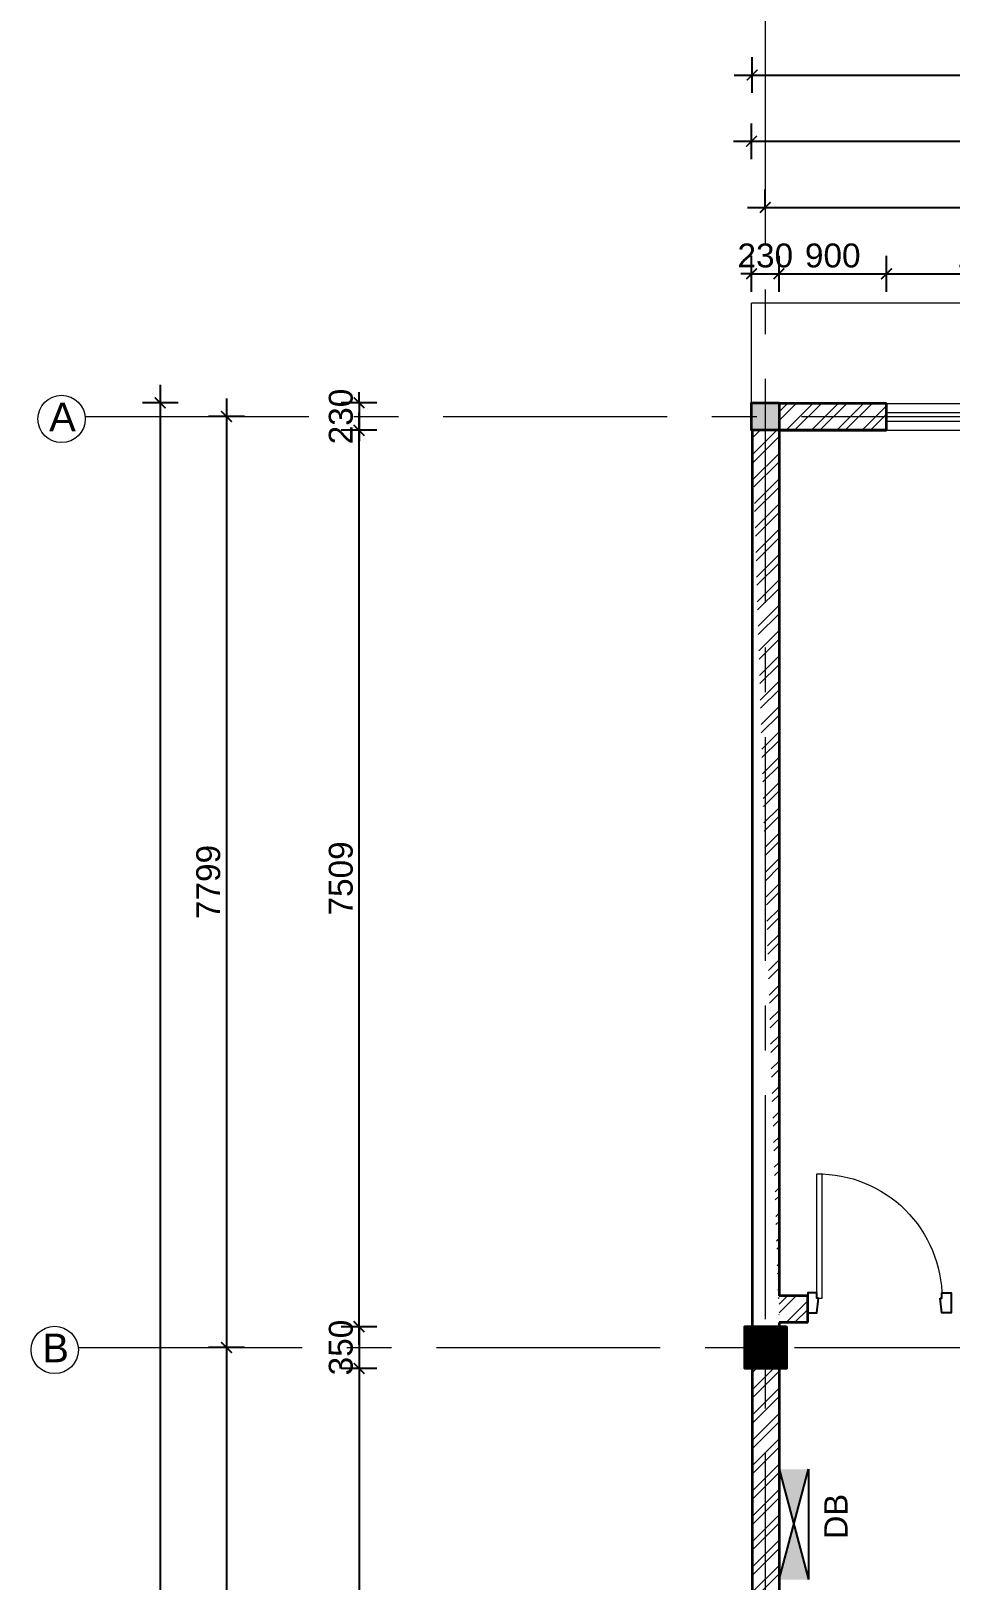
# Model space of a CAD drawing. Header units: inches. Extents: x 527934 to 2134587, y -408734 to 227304.
# Drawn here: x 1692427 to 1700131, y -248 to 12737 of the extents above; entities that cross this region are included whole.
import ezdxf

# ---------------------------------------------------------------- set-up
doc = ezdxf.new("R2010")
doc.units = ezdxf.units.IN
doc.header["$MEASUREMENT"] = 0
doc.linetypes.add('CENTER', pattern=[2, 1.25, -0.25, 0.25, -0.25])
for name, color, linetype, lineweight in [('5 DB BOXES', 3, 'Continuous', 25), ('centre line', 1, 'CENTER', 9), ('dim', 253, 'Continuous', 9), ('door', 77, 'Continuous', 13), ('furniture', 253, 'Continuous', 5), ('hatch', 250, 'Continuous', 5), ('plinth', 5, 'Continuous', 9), ('sill', 253, 'Continuous', 13), ('text', 7, 'Continuous', 13), ('wall - brick', 30, 'Continuous', 35), ('window', 1, 'Continuous', 15)]:
    doc.layers.add(name, color=color, linetype=linetype, lineweight=lineweight)
doc.styles.get("Standard").update_dxf_attribs({"font": 'arial.ttf'})
doc.styles.add('style1', font='arial.ttf')
doc.dimstyles.new('dim 100', dxfattribs={"dimtxt": 200, "dimasz": 90, "dimexe": 150, "dimexo": 150, "dimgap": 50, "dimtad": 1, "dimdec": 0, "dimzin": 0, "dimdsep": 46, "dimtxsty": 'Standard', "dimblk": 'ARCHTICK', "dimcen": 100, "dimdle": 150, "dimazin": 0, "dimtfac": 1, "dimtdec": 0, "dimtix": 1, "dimtmove": 2, "dimatfit": 3, "dimfxl": 150, "dimfxlon": 1, "dimtolj": 1, "dimtzin": 0, "dimarcsym": 0})
pattern_1 = [(315, (1763797.2655, 182312.1175), (0.8838834765, 0.8838834765), [])]

# ---------------------------------------------------------------- blocks, each defined once
blk = doc.blocks.new('Dd1')
at = {"layer": 'door'}
for p, q in [((6330587, 14339), (6330587, 13509)), ((6330599, 14377), (6330625, 14377)), ((6330625, 14377), (6330625, 13510))]:
    blk.add_line(p, q, dxfattribs=at)
at = {"layer": 'door', "lineweight": 25}
for points in [[(6330599, 14377), (6330587, 14377), (6330587, 14339), (6330524, 14339), (6330524, 14479), (6330587, 14479)], [(6331449, 14377), (6331461, 14377), (6331461, 14339), (6331524, 14339), (6331524, 14479), (6331461, 14479)]]:
    blk.add_lwpolyline(points, close=True, dxfattribs=at)
at = {"layer": 'door'}
blk.add_arc((6330593, 14377), 868, 269.6039, 0, dxfattribs=at)
blk = doc.blocks.new('_ArchTick')
at = {"color": 0, "linetype": 'ByBlock', "const_width": 0.15}
blk.add_lwpolyline([(-0.5, -0.5), (0.5, 0.5)], dxfattribs=at)
blk = doc.blocks.new('*D2513')
at = {"layer": 'Defpoints', "color": 0, "ltscale": 400}
for p in [(1698691, 10703), (1698461, 9622), (1698691, 9622)]:
    blk.add_point(p, dxfattribs=at)
at = {"layer": 'dim', "color": 0, "lineweight": -2, "ltscale": 400}
for p, q in [((1698461, 10553), (1698461, 10853)), ((1698691, 10553), (1698691, 10853)), ((1698461, 10703), (1698371, 10703)), ((1698461, 10703), (1698691, 10703)), ((1698691, 10703), (1698781, 10703))]:
    blk.add_line(p, q, dxfattribs=at)
at = {"layer": 'dim', "color": 0, "lineweight": -2, "ltscale": 400, "xscale": 90, "yscale": 90, "zscale": 90}
blk.add_blockref('_ArchTick', (1698461, 10703), dxfattribs=at)
at = {"layer": 'dim', "color": 0, "lineweight": -2, "ltscale": 400, "xscale": 90, "yscale": 90, "zscale": 90, "rotation": 180}
blk.add_blockref('_ArchTick', (1698691, 10703), dxfattribs=at)
at = {"layer": 'dim', "color": 0, "ltscale": 400, "insert": (1698576, 10855), "char_height": 200, "attachment_point": 5}
blk.add_mtext('\\A1;230', dxfattribs=at)
blk = doc.blocks.new('*D2514')
at = {"layer": 'Defpoints', "color": 0, "ltscale": 400}
for p in [(1699591, 10703), (1698691, 9617), (1699591, 9617)]:
    blk.add_point(p, dxfattribs=at)
at = {"layer": 'dim', "color": 0, "lineweight": -2, "ltscale": 400}
for p, q in [((1698691, 10553), (1698691, 10853)), ((1699591, 10553), (1699591, 10853)), ((1698541, 10703), (1699741, 10703))]:
    blk.add_line(p, q, dxfattribs=at)
at = {"layer": 'dim', "color": 0, "lineweight": -2, "ltscale": 400, "xscale": 90, "yscale": 90, "zscale": 90, "rotation": 180}
blk.add_blockref('_ArchTick', (1698691, 10703), dxfattribs=at)
at = {"layer": 'dim', "color": 0, "lineweight": -2, "ltscale": 400, "xscale": 90, "yscale": 90, "zscale": 90}
blk.add_blockref('_ArchTick', (1699591, 10703), dxfattribs=at)
at = {"layer": 'dim', "color": 0, "ltscale": 400, "insert": (1699141, 10855), "char_height": 200, "attachment_point": 5}
blk.add_mtext('\\A1;900', dxfattribs=at)
blk = doc.blocks.new('*D2515')
at = {"layer": 'Defpoints', "color": 0, "ltscale": 400}
for p in [(1701391, 10703), (1699591, 9617), (1701391, 9617)]:
    blk.add_point(p, dxfattribs=at)
at = {"layer": 'dim', "color": 0, "lineweight": -2, "ltscale": 400}
for p, q in [((1699591, 10553), (1699591, 10853)), ((1701391, 10553), (1701391, 10853)), ((1699441, 10703), (1701541, 10703))]:
    blk.add_line(p, q, dxfattribs=at)
at = {"layer": 'dim', "color": 0, "lineweight": -2, "ltscale": 400, "xscale": 90, "yscale": 90, "zscale": 90, "rotation": 180}
blk.add_blockref('_ArchTick', (1699591, 10703), dxfattribs=at)
at = {"layer": 'dim', "color": 0, "lineweight": -2, "ltscale": 400, "xscale": 90, "yscale": 90, "zscale": 90}
blk.add_blockref('_ArchTick', (1701391, 10703), dxfattribs=at)
at = {"layer": 'dim', "color": 0, "ltscale": 400, "insert": (1700491, 10855), "char_height": 200, "attachment_point": 5}
blk.add_mtext('\\A1;1800', dxfattribs=at)
blk = doc.blocks.new('*D2091')
at = {"layer": 'Defpoints', "color": 0, "ltscale": 400}
for p in [(1698576, 11258), (1704631, 11258), (1704631, 11258)]:
    blk.add_point(p, dxfattribs=at)
at = {"layer": 'dim', "color": 0, "lineweight": -2, "ltscale": 400}
for p, q in [((1698576, 11258), (1698576, 11408)), ((1704631, 11258), (1704631, 11408)), ((1698426, 11258), (1704781, 11258))]:
    blk.add_line(p, q, dxfattribs=at)
at = {"layer": 'dim', "color": 0, "lineweight": -2, "ltscale": 400, "xscale": 90, "yscale": 90, "zscale": 90, "rotation": 180}
blk.add_blockref('_ArchTick', (1698576, 11258), dxfattribs=at)
at = {"layer": 'dim', "color": 0, "lineweight": -2, "ltscale": 400, "xscale": 90, "yscale": 90, "zscale": 90}
blk.add_blockref('_ArchTick', (1704631, 11258), dxfattribs=at)
at = {"layer": 'dim', "color": 0, "ltscale": 400, "insert": (1701604, 11410), "char_height": 200, "attachment_point": 5}
blk.add_mtext('\\A1;6055', dxfattribs=at)
blk = doc.blocks.new('*D2092')
at = {"layer": 'Defpoints', "color": 0, "ltscale": 400}
for p in [(1728801, 11813), (1698461, 9675), (1728801, 9675)]:
    blk.add_point(p, dxfattribs=at)
at = {"layer": 'dim', "color": 0, "lineweight": -2, "ltscale": 400}
for p, q in [((1698461, 11663), (1698461, 11963)), ((1728801, 11663), (1728801, 11963)), ((1698311, 11813), (1728951, 11813))]:
    blk.add_line(p, q, dxfattribs=at)
at = {"layer": 'dim', "color": 0, "lineweight": -2, "ltscale": 400, "xscale": 90, "yscale": 90, "zscale": 90, "rotation": 180}
blk.add_blockref('_ArchTick', (1698461, 11813), dxfattribs=at)
at = {"layer": 'dim', "color": 0, "lineweight": -2, "ltscale": 400, "xscale": 90, "yscale": 90, "zscale": 90}
blk.add_blockref('_ArchTick', (1728801, 11813), dxfattribs=at)
at = {"layer": 'dim', "color": 0, "ltscale": 400, "insert": (1713631, 11965), "char_height": 200, "attachment_point": 5}
blk.add_mtext('\\A1;30340', dxfattribs=at)
blk = doc.blocks.new('*D2121')
at = {"layer": 'Defpoints', "color": 0, "ltscale": 400}
for p in [(1734566, 12368), (1698466, 776), (1734566, 776)]:
    blk.add_point(p, dxfattribs=at)
at = {"layer": 'dim', "color": 0, "lineweight": -2, "ltscale": 400}
for p, q in [((1698466, 12218), (1698466, 12518)), ((1734566, 12218), (1734566, 12518)), ((1698316, 12368), (1734716, 12368))]:
    blk.add_line(p, q, dxfattribs=at)
at = {"layer": 'dim', "color": 0, "lineweight": -2, "ltscale": 400, "xscale": 90, "yscale": 90, "zscale": 90, "rotation": 180}
blk.add_blockref('_ArchTick', (1698466, 12368), dxfattribs=at)
at = {"layer": 'dim', "color": 0, "lineweight": -2, "ltscale": 400, "xscale": 90, "yscale": 90, "zscale": 90}
blk.add_blockref('_ArchTick', (1734566, 12368), dxfattribs=at)
at = {"layer": 'dim', "color": 0, "ltscale": 400, "insert": (1716516, 12520), "char_height": 200, "attachment_point": 5}
blk.add_mtext('\\A1;36100', dxfattribs=at)
blk = doc.blocks.new('*D2598')
at = {"layer": 'Defpoints', "color": 0, "ltscale": 400}
for p in [(1698461, 9622), (1695174, 9392), (1698461, 9392)]:
    blk.add_point(p, dxfattribs=at)
at = {"layer": 'furniture', "color": 0, "lineweight": -2, "ltscale": 400}
for p, q in [((1695324, 9622), (1695024, 9622)), ((1695174, 9622), (1695174, 9712)), ((1695174, 9622), (1695174, 9392)), ((1695324, 9392), (1695024, 9392)), ((1695174, 9392), (1695174, 9302))]:
    blk.add_line(p, q, dxfattribs=at)
at = {"layer": 'furniture', "color": 0, "lineweight": -2, "ltscale": 400, "xscale": 90, "yscale": 90, "zscale": 90}
for p, rotation in [((1695174, 9622), 270), ((1695174, 9392), 90)]:
    blk.add_blockref('_ArchTick', p, dxfattribs=dict(at, rotation=rotation))
at = {"layer": 'furniture', "color": 0, "ltscale": 400, "insert": (1695022, 9507), "char_height": 200, "attachment_point": 5, "rotation": 90}
blk.add_mtext('\\A1;230', dxfattribs=at)
blk = doc.blocks.new('*D2599')
at = {"layer": 'Defpoints', "color": 0, "ltscale": 400}
for p in [(1698404, 1883), (1695174, 1533), (1698404, 1533)]:
    blk.add_point(p, dxfattribs=at)
at = {"layer": 'furniture', "color": 0, "lineweight": -2, "ltscale": 400}
for p, q in [((1695174, 1883), (1695174, 1973)), ((1695324, 1883), (1695024, 1883)), ((1695174, 1883), (1695174, 1533)), ((1695324, 1533), (1695024, 1533)), ((1695174, 1533), (1695174, 1443))]:
    blk.add_line(p, q, dxfattribs=at)
at = {"layer": 'furniture', "color": 0, "lineweight": -2, "ltscale": 400, "xscale": 90, "yscale": 90, "zscale": 90}
for p, rotation in [((1695174, 1883), 270), ((1695174, 1533), 90)]:
    blk.add_blockref('_ArchTick', p, dxfattribs=dict(at, rotation=rotation))
at = {"layer": 'furniture', "color": 0, "ltscale": 400, "insert": (1695022, 1708), "char_height": 200, "attachment_point": 5, "rotation": 90}
blk.add_mtext('\\A1;350', dxfattribs=at)
blk = doc.blocks.new('*D2600')
at = {"layer": 'Defpoints', "color": 0, "ltscale": 400}
for p in [(1698466, 1533), (1695174, -3013), (1698466, -3013)]:
    blk.add_point(p, dxfattribs=at)
at = {"layer": 'furniture', "color": 0, "lineweight": -2, "ltscale": 400}
for p, q in [((1695174, 1683), (1695174, -3163)), ((1695324, 1533), (1695024, 1533)), ((1695324, -3013), (1695024, -3013))]:
    blk.add_line(p, q, dxfattribs=at)
at = {"layer": 'furniture', "color": 0, "lineweight": -2, "ltscale": 400, "xscale": 90, "yscale": 90, "zscale": 90}
for p, rotation in [((1695174, 1533), 90), ((1695174, -3013), 270)]:
    blk.add_blockref('_ArchTick', p, dxfattribs=dict(at, rotation=rotation))
at = {"layer": 'furniture', "color": 0, "ltscale": 400, "insert": (1695022, -740), "char_height": 200, "attachment_point": 5, "rotation": 90}
blk.add_mtext('\\A1;4546', dxfattribs=at)
blk = doc.blocks.new('*D2133')
at = {"layer": 'Defpoints', "color": 0, "ltscale": 400}
for p in [(1697906, 9507), (1694064, 1708), (1697906, 1708)]:
    blk.add_point(p, dxfattribs=at)
at = {"layer": 'furniture', "color": 0, "lineweight": -2, "ltscale": 400}
for p, q in [((1694064, 9657), (1694064, 1558)), ((1694214, 9507), (1693914, 9507)), ((1694214, 1708), (1693914, 1708))]:
    blk.add_line(p, q, dxfattribs=at)
at = {"layer": 'furniture', "color": 0, "lineweight": -2, "ltscale": 400, "xscale": 90, "yscale": 90, "zscale": 90}
for p, rotation in [((1694064, 9507), 90), ((1694064, 1708), 270)]:
    blk.add_blockref('_ArchTick', p, dxfattribs=dict(at, rotation=rotation))
at = {"layer": 'furniture', "color": 0, "ltscale": 400, "insert": (1693912, 5608), "char_height": 200, "attachment_point": 5, "rotation": 90}
blk.add_mtext('\\A1;7799', dxfattribs=at)
blk = doc.blocks.new('*D2134')
at = {"layer": 'Defpoints', "color": 0, "ltscale": 400}
for p in [(1694078, 1708), (1694064, -3188), (1694078, -3188)]:
    blk.add_point(p, dxfattribs=at)
at = {"layer": 'furniture', "color": 0, "lineweight": -2, "ltscale": 400}
for p, q in [((1694064, 1858), (1694064, -3338)), ((1694064, 1708), (1693914, 1708)), ((1694064, -3188), (1693914, -3188))]:
    blk.add_line(p, q, dxfattribs=at)
at = {"layer": 'furniture', "color": 0, "lineweight": -2, "ltscale": 400, "xscale": 90, "yscale": 90, "zscale": 90}
for p, rotation in [((1694064, 1708), 90), ((1694064, -3188), 270)]:
    blk.add_blockref('_ArchTick', p, dxfattribs=dict(at, rotation=rotation))
at = {"layer": 'furniture', "color": 0, "ltscale": 400, "insert": (1693912, -740), "char_height": 200, "attachment_point": 5, "rotation": 90}
blk.add_mtext('\\A1;4896', dxfattribs=at)
blk = doc.blocks.new('*D2138')
at = {"layer": 'Defpoints', "color": 0, "ltscale": 400}
for p in [(1697906, 9622), (1693509, -20888), (1697906, -20888)]:
    blk.add_point(p, dxfattribs=at)
at = {"layer": 'furniture', "color": 0, "lineweight": -2, "ltscale": 400}
for p, q in [((1693509, 9772), (1693509, -21038)), ((1693659, 9622), (1693359, 9622)), ((1693659, -20888), (1693359, -20888))]:
    blk.add_line(p, q, dxfattribs=at)
at = {"layer": 'furniture', "color": 0, "lineweight": -2, "ltscale": 400, "xscale": 90, "yscale": 90, "zscale": 90}
for p, rotation in [((1693509, 9622), 90), ((1693509, -20888), 270)]:
    blk.add_blockref('_ArchTick', p, dxfattribs=dict(at, rotation=rotation))
at = {"layer": 'furniture', "color": 0, "ltscale": 400, "insert": (1693357, -5633), "char_height": 200, "attachment_point": 5, "rotation": 90}
blk.add_mtext('\\A1;30510', dxfattribs=at)
blk = doc.blocks.new('*D2610')
at = {"layer": 'Defpoints', "color": 0, "ltscale": 400}
for p in [(1695174, 9392), (1698461, 9392), (1698466, 1883)]:
    blk.add_point(p, dxfattribs=at)
at = {"layer": 'dim', "color": 0, "lineweight": -2, "ltscale": 400}
for p, q in [((1695174, 1733), (1695174, 9542)), ((1695324, 9392), (1695024, 9392)), ((1695324, 1883), (1695024, 1883))]:
    blk.add_line(p, q, dxfattribs=at)
at = {"layer": 'dim', "color": 0, "lineweight": -2, "ltscale": 400, "xscale": 90, "yscale": 90, "zscale": 90}
for p, rotation in [((1695174, 9392), 90), ((1695174, 1883), 270)]:
    blk.add_blockref('_ArchTick', p, dxfattribs=dict(at, rotation=rotation))
at = {"layer": 'dim', "color": 0, "ltscale": 400, "insert": (1695022, 5638), "char_height": 200, "attachment_point": 5, "rotation": 90}
blk.add_mtext('\\A1;7509', dxfattribs=at)
blk = doc.blocks.new('mpb')
h = blk.add_hatch(color=3)
h.paths.add_polyline_path([(531970, 179435), (531970, 179646), (531575, 179540)])
h.paths.add_polyline_path([(531575, 179540), (531284, 179618), (531284, 179462)])
h.paths.add_polyline_path([(531284, 179462), (531284, 179618), (531180, 179646), (531180, 179435)])
at = {"color": 3}
for p, q in [((531180, 179646), (531970, 179646)), ((531180, 179646), (531970, 179435)), ((531970, 179646), (531180, 179435)), ((531970, 179435), (531180, 179435))]:
    blk.add_line(p, q, dxfattribs=at)

msp = doc.modelspace()

# ---------------------------------------------------------------- hatches: boundary and pattern name
h = msp.add_hatch()
h.set_pattern_fill('ANSI31', color=256, scale=10, angle=-90)
h.set_pattern_definition(pattern_1)
h.paths.add_polyline_path([(1698691.3, 9392.1), (1698691.3, 9622.1), (1698461.3, 9622.1), (1698461.3, 9392.1)])
h.paths.add_polyline_path([(1698753.8, -3362.9), (1698753.8, -3012.9), (1698403.8, -3012.9), (1698403.8, -3362.9)])
h.paths.add_polyline_path([(1698753.8, -8252.9), (1698753.8, -7902.9), (1698403.8, -7902.9), (1698403.8, -8252.9)])
h.paths.add_polyline_path([(1698753.8, -13148.9), (1698753.8, -12798.9), (1698403.8, -12798.9), (1698403.8, -13148.9)])
h.paths.add_polyline_path([(1698691.3, -20887.9), (1698691.3, -20657.9), (1698461.3, -20657.9), (1698461.3, -20887.9)])
h.paths.add_polyline_path([(1704811.3, -20950.4), (1704811.3, -20590.4), (1704451.3, -20590.4), (1704451.3, -20950.4)])
h.paths.add_polyline_path([(1710801.3, -20950.4), (1710801.3, -20590.4), (1710441.3, -20590.4), (1710441.3, -20950.4)])
h.paths.add_polyline_path([(1716796.3, -20950.4), (1716796.3, -20590.4), (1716436.3, -20590.4), (1716436.3, -20950.4)])
h.paths.add_polyline_path([(1722801.3, -20950.4), (1722801.3, -20590.4), (1722441.3, -20590.4), (1722441.3, -20950.4)])
h.paths.add_polyline_path([(1728801.3, -20887.9), (1728801.3, -20657.9), (1728571.3, -20657.9), (1728571.3, -20887.9)])
h.paths.add_polyline_path([(1728858.8, -13148.9), (1728858.8, -12798.9), (1728508.8, -12798.9), (1728508.8, -13148.9)])
h.paths.add_polyline_path([(1728858.8, -8252.9), (1728858.8, -7902.9), (1728508.8, -7902.9), (1728508.8, -8252.9)])
h.paths.add_polyline_path([(1728858.8, -3362.9), (1728858.8, -3012.9), (1728508.8, -3012.9), (1728508.8, -3362.9)])
h.paths.add_polyline_path([(1728858.8, 1533.1), (1728858.8, 1883.1), (1728508.8, 1883.1), (1728508.8, 1533.1)])
h.paths.add_polyline_path([(1728801.3, 9392.1), (1728801.3, 9622.1), (1728571.3, 9622.1), (1728571.3, 9392.1)])
h.paths.add_polyline_path([(1722801.3, 9324.6), (1722801.3, 9684.6), (1722441.3, 9684.6), (1722441.3, 9324.6)])
h.paths.add_polyline_path([(1716796.3, 9324.6), (1716796.3, 9684.6), (1716436.3, 9684.6), (1716436.3, 9324.6)])
h.paths.add_polyline_path([(1710801.3, 9324.6), (1710801.3, 9684.6), (1710441.3, 9684.6), (1710441.3, 9324.6)])
h.paths.add_polyline_path([(1704811.3, 9324.6), (1704811.3, 9684.6), (1704451.3, 9684.6), (1704451.3, 9324.6)])
h = msp.add_hatch()
h.set_pattern_fill('ANSI31', color=256, scale=10, angle=-90)
h.set_pattern_definition(pattern_1)
h.paths.add_polyline_path([(1698403.8, 1883.1), (1698403.8, 1533.1), (1698753.8, 1533.1), (1698753.8, 1883.1)])
at = {"layer": 'hatch', "lineweight": 5, "ltscale": 400}
h = msp.add_hatch(dxfattribs=at)
h.set_pattern_fill('ANSI32', color=256, scale=400)
h.set_pattern_definition([(45, (-939483.5, 35826.5), (-106.066017, 106.066017), []), (45, (-939412.79, 35826.5), (-106.066017, 106.066017), [])])
h.paths.add_polyline_path([(1698696.3, 9392.1), (1698466.3, 9392.1)])
h.paths.add_polyline_path([(1698753.8, 1883.1), (1698403.8, 1883.1)])
edge = h.paths.add_edge_path()
edge.add_line((1698691.3, 9392.1), (1698691.3, 1883.1))
edge.add_line((1698466.3, 9392.1), (1698366.3, 9392.1))
edge.add_line((1698466.3, 9392.1), (1698466.3, 1883.1))
edge.add_line((1698466.3, 9617.1), (1698461.3, 9619.6))
edge.add_line((1698461.3, 9619.6), (1698461.3, 9394.6))
h = msp.add_hatch(dxfattribs=at)
h.set_pattern_fill('ANSI32', color=256, scale=400)
h.set_pattern_definition([(45, (-925583.87, 58770.33), (-106.066017, 106.066017), []), (45, (-925513.16, 58770.33), (-106.066017, 106.066017), [])])
h.paths.add_polyline_path([(1698691.3, 9616.9), (1698691.3, 9391.9), (1699591.3, 9392.1), (1699591.3, 9617.1)])
h = msp.add_hatch(dxfattribs=at)
h.set_pattern_fill('ANSI32', color=256, scale=400)
h.set_pattern_definition([(45, (-925583.87, 51295.33), (-106.066017, 106.066017), []), (45, (-925513.16, 51295.33), (-106.066017, 106.066017), [])])
h.paths.add_polyline_path([(1698691.3, 2141.9), (1698691.3, 1916.9), (1698931.3, 1917.1), (1698931.3, 2142.1)])
h = msp.add_hatch(dxfattribs=at)
h.set_pattern_fill('ANSI32', color=256, scale=400)
h.set_pattern_definition([(45, (-909378.5, 35826.5), (-106.066017, 106.066017), []), (45, (-909307.79, 35826.5), (-106.066017, 106.066017), [])])
h.paths.add_polyline_path([(1698466.3, 1533.1), (1698691.3, 1533.1), (1698691.3, -3012.9), (1698466.3, -3012.9)])

# ---------------------------------------------------------------- linework, layer by layer
at = {"layer": 'centre line', "ltscale": 1500}
for p, q in [((1698576.3, 12822.1), (1698576.3, -24602)), ((1692879.5, 9507.1), (1740028.1, 9507.1)), ((1692822, 1708.1), (1740028.1, 1708.1))]:
    msp.add_line(p, q, dxfattribs=at)
at = {"layer": 'dim'}
for centre in [(1692682.4, 9486.7), (1692624.9, 1687.7)]:
    msp.add_circle(centre, 198.2, dxfattribs=at)
at = {"layer": 'plinth'}
for p in [(1729526.3, 10457.1), (1698461.3, 9622.1)]:
    msp.add_line(p, (1698461.3, 10457.1), dxfattribs=at)
at = {"layer": 'sill'}
for p, q in [((1699591.3, 9617.1), (1701391.3, 9617.1)), ((1699591.3, 9392.1), (1701391.3, 9392.1))]:
    msp.add_line(p, q, dxfattribs=at)
at = {"layer": 'wall - brick'}
for p, q in [((1699591.3, 9617.1), (1698691.3, 9617.1)), ((1698791.3, 9617.1), (1698691.3, 9617.1)), ((1699591.3, 9392.1), (1699591.3, 9617.1)), ((1698466.3, 9392.1), (1698466.3, 1883.1)), ((1698691.3, 9392.1), (1698691.3, 2142.1)), ((1699591.3, 9392.1), (1698691.3, 9392.1)), ((1698791.3, 9392.1), (1698691.3, 9392.1)), ((1698691.3, 9392.1), (1699591.3, 9392.1)), ((1698931.3, 2142.1), (1698691.3, 2142.1)), ((1698791.3, 2142.1), (1698691.3, 2142.1)), ((1698931.3, 1917.1), (1698931.3, 2142.1)), ((1698691.3, 1917.1), (1698691.3, 1883.1)), ((1698931.3, 1917.1), (1698691.3, 1917.1)), ((1698791.3, 1917.1), (1698691.3, 1917.1)), ((1698466.3, 1533.1), (1698466.3, -3012.9)), ((1698691.3, 1533.1), (1698691.3, -3012.9))]:
    msp.add_line(p, q, dxfattribs=at)
for points in [[(1698691.3, 9622.1), (1698691.3, 9392.1), (1698461.3, 9392.1), (1698461.3, 9622.1)], [(1698753.8, 1883.1), (1698753.8, 1533.1), (1698403.8, 1533.1), (1698403.8, 1883.1)]]:
    msp.add_lwpolyline(points, close=True, dxfattribs=at)
at = {"layer": 'window'}
for p, q in [((1699591.3, 9542.1), (1701391.3, 9542.1)), ((1699591.3, 9467.1), (1701391.3, 9467.1))]:
    msp.add_line(p, q, dxfattribs=at)

# ---------------------------------------------------------------- block references
at = {"layer": '5 DB BOXES', "xscale": 1.169999999925494, "yscale": 1.17000000004191, "zscale": 1.17, "rotation": 90}
msp.add_blockref('mpb', (1908877, -621716.8), dxfattribs=at)
at = {"layer": 'dim', "xscale": -1.199999999953434, "yscale": 1.19999999999709, "zscale": 1.2, "rotation": 180}
msp.add_blockref('Dd1', (-5897697.4, 19374.3), dxfattribs=at)

# ---------------------------------------------------------------- texts
at = {"layer": '5 DB BOXES', "insert": (1699070.2, 293), "char_height": 195, "width": 6266.461, "attachment_point": 2, "rotation": 90}
msp.add_mtext('{\\C3;DB}', dxfattribs=at)
at = {"layer": 'text', "style": 'style1'}
for s, p in [('A', (1692578.4, 9383.6)), ('B', (1692520.9, 1584.6))]:
    msp.add_text(s, height=240, dxfattribs=at).set_placement(p)

# ---------------------------------------------------------------- dimensions: what is measured, and where the dimension line sits
at = {"layer": 'dim', "ltscale": 400}
for base, p1, p2, picture, middle in [((1734566.3, 12367.7), (1698466.3, 775.9), (1734566.3, 775.9), '*D2121', (1716516.3, 12519.9)), ((1728801.3, 11812.7), (1698461.3, 9675.2), (1728801.3, 9675.2), '*D2092', (1713631.3, 11964.9)), ((1704631.3, 11257.7), (1698576.3, 11257.7), (1704631.3, 11257.7), '*D2091', (1701603.8, 11409.8)), ((1698691.3, 10702.7), (1698461.3, 9622.1), (1698691.3, 9622.1), '*D2513', (1698576.3, 10854.9)), ((1699591.3, 10702.7), (1698691.3, 9617.1), (1699591.3, 9617.1), '*D2514', (1699141.3, 10854.8)), ((1701391.3, 10702.7), (1699591.3, 9617.1), (1701391.3, 9617.1), '*D2515', (1700491.3, 10854.8))]:
    dim = msp.add_linear_dim(base=base, p1=p1, p2=p2, dimstyle='dim 100', override={"dimpost": '\\X'}, dxfattribs=at)
    dim.commit()
    dim.dimension.update_dxf_attribs({"geometry": picture, "text_midpoint": middle})
dim = msp.add_linear_dim(base=(1695174.4, 9392.1), p1=(1698466.3, 1883.1), p2=(1698461.3, 9392.1), angle=90, dimstyle='dim 100', override={"dimpost": '\\X'}, dxfattribs=at)
dim.commit()
dim.dimension.update_dxf_attribs({"geometry": '*D2610', "text_midpoint": (1695022.3, 5637.6)})
at = {"layer": 'furniture', "ltscale": 400}
for base, p1, p2, picture, middle in [((1693509.4, -20887.9), (1697906.3, 9622.1), (1697906.3, -20887.9), '*D2138', (1693357.3, -5632.9)), ((1694064.4, 1708.1), (1697906.3, 9507.1), (1697906.3, 1708.1), '*D2133', (1693912.3, 5607.6)), ((1695174.4, 9392.1), (1698461.3, 9622.1), (1698461.3, 9392.1), '*D2598', (1695022.3, 9507.1)), ((1695174.4, 1533.1), (1698403.8, 1883.1), (1698403.8, 1533.1), '*D2599', (1695022.3, 1708.1)), ((1694064.4, -3187.9), (1694077.5, 1708.1), (1694077.5, -3187.9), '*D2134', (1693912.3, -739.9)), ((1695174.4, -3012.9), (1698466.3, 1533.1), (1698466.3, -3012.9), '*D2600', (1695022.3, -739.9))]:
    dim = msp.add_linear_dim(base=base, p1=p1, p2=p2, angle=90, dimstyle='dim 100', override={"dimpost": '\\X'}, dxfattribs=at)
    dim.commit()
    dim.dimension.update_dxf_attribs({"geometry": picture, "text_midpoint": middle})

doc.saveas('drawing.dxf')
